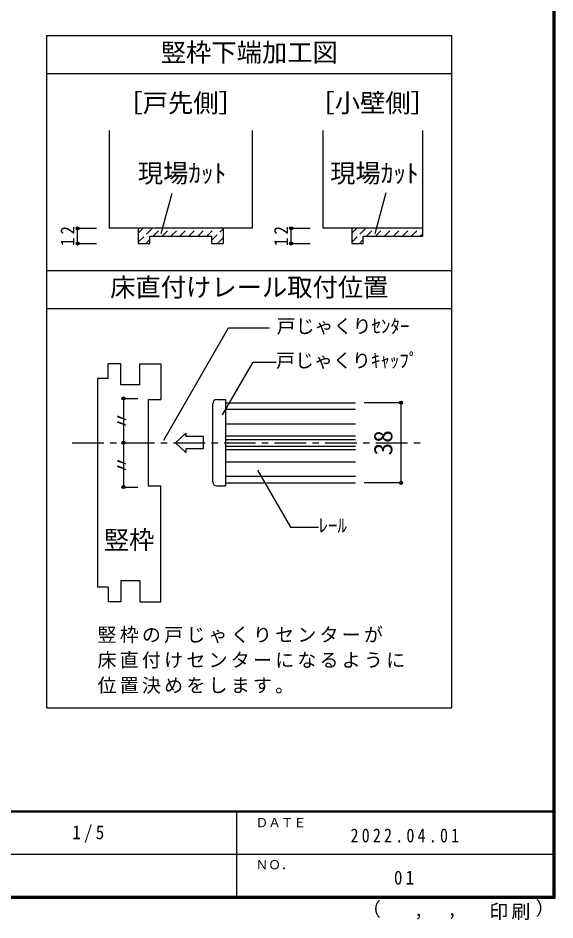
# Model space of a CAD drawing. Units: millimetres, scale not verified, with parts at other scales. Extents: x -973 to 977, y -718 to 696.
# Drawn here: x 552 to 977, y -718 to -5 of the extents above; entities that cross this region are included whole.
import ezdxf
from ezdxf.enums import TextEntityAlignment as Align

# ---------------------------------------------------------------- set-up
doc = ezdxf.new("R2010")
doc.units = ezdxf.units.MM
doc.header["$LTSCALE"] = 5
doc.header["$PDMODE"] = 32
doc.header["$PDSIZE"] = 2.5
doc.linetypes.add('CHAIN1', pattern=[8, 5, -1, 1, -1])
doc.linetypes.add('DASHED1', pattern=[1.8, 1.2, -0.6])
for name, color, linetype in [('0-4_枠', 3, 'Continuous'), ('0-A_文字', 7, 'Continuous'), ('0-B_寸法', 7, 'Continuous'), ('0-C_ハッチ', 4, 'DASHED1'), ('2-1_通り芯', 4, 'CHAIN1'), ('2-4_枠', 3, 'Continuous'), ('2-7_金物', 4, 'Continuous'), ('2-A_文字', 7, 'Continuous'), ('2-B_寸法', 4, 'Continuous'), ('F-1_枠', 6, 'Continuous'), ('F-A_文字', 7, 'Continuous')]:
    doc.layers.add(name, color=color, linetype=linetype)
doc.styles.add('ＭＳ ゴシック', font='')
doc.styles.get('ＭＳ ゴシック').set_extended_font_data('MS Gothic')

msp = doc.modelspace()

# ---------------------------------------------------------------- linework, layer by layer
at = {"layer": '0-4_枠'}
for p, q in [((624.234, -93.5), (624.234, -170.86)), ((737.234, -93.5), (737.234, -170.86)), ((793.052, -93.5), (793.052, -170.86)), ((872.052, -93.5), (872.052, -177.36)), ((737.234, -170.86), (624.234, -170.86)), ((714.234, -170.86), (714.234, -182.86)), ((872.052, -170.86), (793.052, -170.86)), ((816.052, -170.86), (816.052, -182.86)), ((656.234, -182.86), (656.234, -177.16)), ((656.234, -177.16), (705.234, -177.16)), ((705.234, -182.86), (705.234, -177.16)), ((825.052, -182.86), (825.052, -177.16)), ((825.052, -177.16), (872.052, -177.16)), ((705.234, -182.86), (714.234, -182.86)), ((816.052, -182.86), (825.052, -182.86))]:
    msp.add_line(p, q, dxfattribs=at)
msp.add_lwpolyline([(647.234, -170.86), (647.234, -182.86), (656.234, -182.86)], dxfattribs=at)
at = {"layer": '0-A_文字', "color": 3}
for p, q in [((894.986, -18.5), (894.986, -550.192)), ((574.986, -48.5), (894.986, -48.5)), ((574.986, -204.201), (894.986, -204.201)), ((574.986, -234.201), (894.986, -234.201)), ((574.986, -550.192), (894.986, -550.192))]:
    msp.add_line(p, q, dxfattribs=at)
at = {"layer": '0-A_文字'}
for p, q in [((834.563, -174.851), (843.244, -142.452)), ((665.416, -174.851), (673.925, -143.095))]:
    msp.add_line(p, q, dxfattribs=at)
at = {"layer": '0-A_文字', "color": 3}
msp.add_lwpolyline([(574.986, -550.192), (574.986, -18.5), (894.986, -18.5)], dxfattribs=at)
at = {"layer": '0-B_寸法', "color": 4}
for p, q in [((599.234, -182.86), (599.234, -170.86)), ((599.234, -170.86), (614.234, -170.86)), ((768.052, -182.86), (768.052, -170.86)), ((768.052, -170.86), (783.052, -170.86)), ((599.234, -182.86), (614.234, -182.86)), ((768.052, -182.86), (783.052, -182.86))]:
    msp.add_line(p, q, dxfattribs=at)
at = {"layer": '0-B_寸法'}
for p in [(599.234, -170.86), (768.052, -170.86), (599.234, -182.86), (768.052, -182.86)]:
    msp.add_point(p, dxfattribs=at)
at = {"layer": '0-C_ハッチ'}
for p, q in [((647.234, -181.776), (658.15, -170.86)), ((647.234, -174.705), (651.079, -170.86)), ((658.921, -177.16), (665.221, -170.86)), ((665.992, -177.16), (672.292, -170.86)), ((673.063, -177.16), (679.363, -170.86)), ((680.134, -177.16), (686.434, -170.86)), ((687.205, -177.16), (693.505, -170.86)), ((694.276, -177.16), (700.576, -170.86)), ((701.347, -177.16), (707.647, -170.86)), ((816.052, -174.705), (819.897, -170.86)), ((816.052, -181.776), (826.968, -170.86)), ((827.739, -177.16), (834.039, -170.86)), ((834.81, -177.16), (841.11, -170.86)), ((841.881, -177.16), (848.181, -170.86)), ((848.952, -177.16), (855.252, -170.86)), ((856.023, -177.16), (862.323, -170.86)), ((863.094, -177.16), (869.394, -170.86)), ((705.234, -180.344), (714.234, -171.344)), ((870.165, -177.16), (872.052, -175.273)), ((653.221, -182.86), (656.234, -179.847)), ((709.789, -182.86), (714.234, -178.415)), ((822.039, -182.86), (825.052, -179.847))]:
    msp.add_line(p, q, dxfattribs=at)
at = {"layer": '2-1_通り芯'}
msp.add_line((594.986, -340.459), (874.986, -340.459), dxfattribs=at)
at = {"layer": '2-4_枠'}
for p, q in [((623.32, -289.626), (623.32, -277.959)), ((633.32, -277.959), (623.32, -277.959)), ((633.32, -294.626), (633.32, -277.959)), ((648.32, -294.626), (648.32, -277.959)), ((648.32, -277.959), (664.986, -277.959)), ((664.986, -277.959), (664.986, -306.292)), ((623.32, -289.626), (614.986, -289.626)), ((614.986, -289.626), (614.986, -454.626)), ((648.32, -294.626), (633.32, -294.626)), ((654.986, -306.292), (664.986, -306.292)), ((654.986, -306.292), (654.986, -374.626)), ((654.986, -374.626), (664.986, -374.626)), ((664.986, -466.292), (664.986, -374.626)), ((623.32, -454.626), (614.986, -454.626)), ((623.32, -454.626), (623.32, -466.292)), ((633.32, -449.626), (633.32, -466.292)), ((648.32, -449.626), (633.32, -449.626)), ((648.32, -449.626), (648.32, -466.292)), ((633.32, -466.292), (623.32, -466.292)), ((648.32, -466.292), (664.986, -466.292))]:
    msp.add_line(p, q, dxfattribs=at)
at = {"layer": '2-7_金物'}
for p, q in [((709.42, -306.292), (716.087, -306.292)), ((716.087, -306.292), (716.087, -374.626)), ((706.087, -371.292), (706.087, -309.626)), ((716.087, -314.011), (818.852, -314.011)), ((716.087, -325.459), (818.852, -325.459)), ((676.572, -340.459), (684.855, -332.867)), ((684.855, -332.867), (684.855, -335.627)), ((716.087, -335.078), (818.852, -335.078)), ((676.572, -340.459), (684.855, -348.051)), ((698.429, -335.627), (684.855, -335.627)), ((698.429, -335.627), (698.429, -345.29)), ((684.855, -345.29), (684.855, -348.051)), ((698.429, -345.29), (684.855, -345.29)), ((716.087, -345.84), (818.852, -345.84)), ((716.087, -355.459), (818.852, -355.459)), ((716.087, -366.907), (818.852, -366.907)), ((709.42, -374.626), (716.087, -374.626))]:
    msp.add_line(p, q, dxfattribs=at)
at = {"layer": '2-7_金物', "color": 7}
for p, q in [((716.087, -308.792), (716.087, -372.126)), ((716.087, -308.792), (818.852, -308.792)), ((716.087, -337.792), (818.852, -337.792)), ((716.087, -343.126), (818.852, -343.126)), ((716.087, -372.126), (818.852, -372.126))]:
    msp.add_line(p, q, dxfattribs=at)
at = {"layer": '2-7_金物'}
for centre, start, end in [((709.42, -309.626), 90, 180), ((709.42, -371.292), 180, 270)]:
    msp.add_arc(centre, 3.333, start, end, dxfattribs=at)
at = {"layer": '2-A_文字'}
for p, q in [((667.287, -338.324), (718.536, -249.559)), ((718.536, -249.559), (750.882, -249.559)), ((713.904, -318.436), (737.99, -276.719)), ((737.99, -276.719), (756.122, -276.719)), ((741.582, -362.23), (767.49, -407.104)), ((767.49, -407.104), (789.724, -407.104))]:
    msp.add_line(p, q, dxfattribs=at)
msp.add_point((635.543, -340.459), dxfattribs=at)
at = {"layer": '2-B_寸法'}
for p, q in [((635.543, -305.459), (646.932, -305.459)), ((635.543, -305.459), (635.543, -375.459)), ((854.986, -308.792), (825.922, -308.792)), ((854.986, -372.126), (854.986, -308.792)), ((635.543, -375.459), (646.932, -375.459)), ((854.986, -372.126), (825.922, -372.126))]:
    msp.add_line(p, q, dxfattribs=at)
at = {"layer": '2-B_寸法', "color": 7}
for p in [(635.543, -305.459), (854.986, -308.792), (854.986, -372.126), (635.543, -375.459)]:
    msp.add_point(p, dxfattribs=at)
at = {"layer": 'F-1_枠'}
for p, q in [((974.986, 695.833), (974.986, -700.833)), ((975.82, 695.833), (975.82, -700.833)), ((976.653, 695.833), (976.653, -700.833)), ((976.653, -631.667), (-973.347, -631.667)), ((976.653, -632.5), (-973.347, -632.5)), ((724.986, -632.5), (724.986, -699.167)), ((1.653, -665.833), (974.986, -665.834)), ((976.653, -699.167), (-973.347, -699.167)), ((976.653, -700), (-973.347, -700)), ((976.653, -700.833), (-973.347, -700.833))]:
    msp.add_line(p, q, dxfattribs=at)

# ---------------------------------------------------------------- texts
at = {"layer": '0-A_文字', "style": 'ＭＳ ゴシック'}
for s, p in [('竪枠下端加工図', (664.986, -43.5)), ('［戸先側］', (630.734, -83.5)), ('［小壁側］', (782.552, -83.5)), ('現場ｶｯﾄ', (646.836, -139.052)), ('現場ｶｯﾄ', (798.912, -139.052)), ('床直付けレール取付位置', (624.986, -229.201))]:
    msp.add_text(s, height=14.66, dxfattribs=at).set_placement(p, align=Align.BOTTOM_LEFT)
at = {"layer": '0-B_寸法', "char_height": 11, "attachment_point": 7, "rotation": 90, "style": 'ＭＳ ゴシック'}
for insert in [(596.734, -184.985), (765.552, -184.985)]:
    msp.add_mtext('\\T1.36;\\W0.9;12', dxfattribs=dict(at, insert=insert))
at = {"layer": '2-A_文字', "style": 'ＭＳ ゴシック'}
for s, height, p in [('戸じゃくりｾﾝﾀｰ', 11, (756.583, -257.059)), ('戸じゃくりｷｬｯﾌﾟ', 11, (756.122, -284.219)), ('ﾚｰﾙ', 11, (789.724, -414.604)), ('竪枠', 14.66, (619.986, -428.94))]:
    msp.add_text(s, height=height, dxfattribs=at).set_placement(p, align=Align.BOTTOM_LEFT)
for p in [(643.043, -330.459), (643.043, -365.459)]:
    msp.add_text('〃', height=11, rotation=90, dxfattribs=at).set_placement(p, align=Align.BOTTOM_LEFT)
at = {"layer": '2-A_文字', "char_height": 11, "attachment_point": 7, "style": 'ＭＳ ゴシック'}
for s, insert in [('\\T1.17;竪枠の戸じゃくりセンターが', (614.986, -499)), ('\\T1.17;床直付けセンターになるように', (614.986, -519)), ('\\T1.17;位置決めをします。', (614.986, -539))]:
    msp.add_mtext(s, dxfattribs=dict(at, insert=insert))
at = {"layer": '2-B_寸法', "color": 7, "style": 'ＭＳ ゴシック'}
msp.add_text('38', height=14.66, rotation=90, dxfattribs=at).set_placement((852.486, -350.459), align=Align.BOTTOM_LEFT)
at = {"layer": 'F-A_文字', "style": 'ＭＳ ゴシック'}
for s, height, p in [('ＤＡＴＥ', 7.331, (739.986, -646.667)), ('ＮＯ．', 7.331, (739.986, -680.001)), ('（', 11, (823.992, -718.052)), ('）', 11, (961.387, -717.355)), (',', 11, (865.199, -718.052)), (',', 11, (891.686, -717.588))]:
    msp.add_text(s, height=height, dxfattribs=at).set_placement(p, align=Align.BOTTOM_LEFT)
at = {"layer": 'F-A_文字', "char_height": 11, "attachment_point": 7, "style": 'ＭＳ ゴシック'}
for s, insert in [('\\T1.38;\\W0.9;1/5', (594.986, -656.667)), ('\\T1.39;\\W0.85;2022.04.01', (814.986, -656.667)), ('\\T1.36;\\W0.9;01', (849.361, -690.001)), ('\\T1.17;印刷', (924.678, -717.82))]:
    msp.add_mtext(s, dxfattribs=dict(at, insert=insert))

doc.saveas('drawing.dxf')
